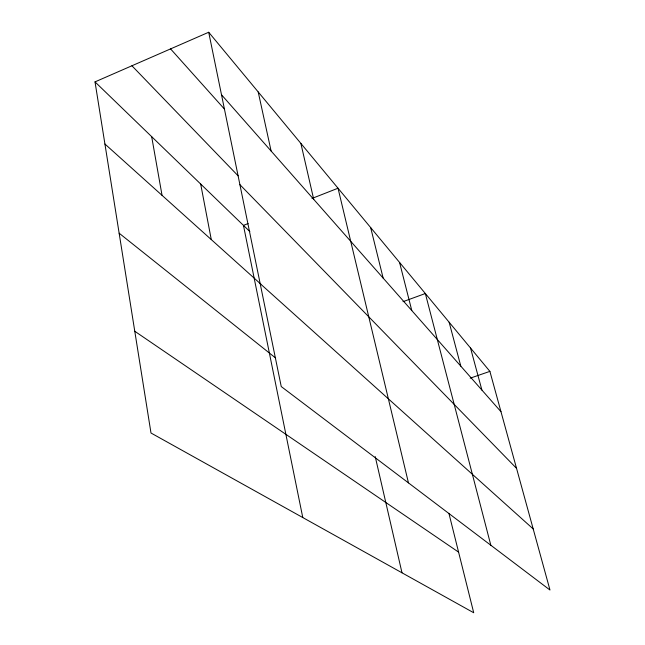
<?xml version="1.0" encoding="UTF-8"?>
<svg xmlns="http://www.w3.org/2000/svg" width="645" height="645" viewBox="0 0 645 645"><rect width="100%" height="100%" fill="white"/><g stroke="black" fill="none" stroke-linecap="round" stroke-linejoin="round"><path stroke-width="0.97" d="M448.904 513.323L473.712 612.75L150.995 433.013L95.017 81.883L208.706 32.25L489.894 371.375L549.983 590.03L281.244 386.557L208.706 32.25M248.123 223.557L243.455 225.395L302.779 517.548M311.986 198.45L338.028 188.219L408.462 482.879M403.012 301.675L425.345 293.523L490.829 545.243M470.205 378.163L489.894 371.375M134.773 331.256L458.587 552.128M119.14 233.2L275.649 358.031M104.925 144.012L260.814 284.098M260.177 283.647L533.189 528.932M95.017 81.883L249.857 231.579M239.908 184.663L516.54 468.343M131.927 65.774L238.142 175.851M170.578 48.899L224.533 109.174M221.509 94.775L500.98 411.712M470.536 348.026L481.912 390.088M449.138 322.218L460.804 366.15M399.569 262.442L411.8 310.576M370.665 227.58L383.146 278.084M375.221 456.587L401.996 572.808M300.876 143.416L313.72 199.353M258.21 91.961L271.11 151.027M200.676 184.035L211.278 239.585M151.68 136.667L162.04 195.338"/></g></svg>
